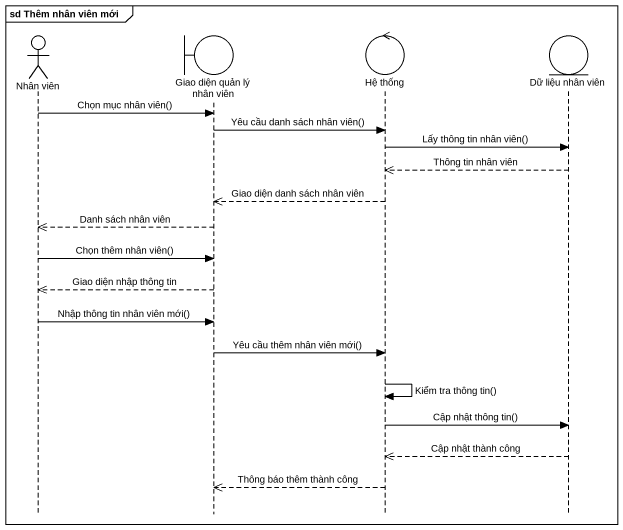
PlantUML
@startuml
mainframe sd Thêm nhân viên mới
hide footbox
actor "Nhân viên" as Nhân_viên
boundary "Giao diện quản lý nhân viên" as Giao_diện_quản_lý_nhân_viên
control "Hệ thống" as Hệ_thống
entity "Dữ liệu nhân viên" as Dữ_liệu_nhân_viên

Nhân_viên -> Giao_diện_quản_lý_nhân_viên : Chọn mục nhân viên()
Giao_diện_quản_lý_nhân_viên -> Hệ_thống : Yêu cầu danh sách nhân viên()
Hệ_thống -> Dữ_liệu_nhân_viên : Lấy thông tin nhân viên()
Dữ_liệu_nhân_viên -->> Hệ_thống : Thông tin nhân viên
Hệ_thống -->> Giao_diện_quản_lý_nhân_viên : Giao diện danh sách nhân viên
Giao_diện_quản_lý_nhân_viên -->> Nhân_viên : Danh sách nhân viên
Nhân_viên -> Giao_diện_quản_lý_nhân_viên : Chọn thêm nhân viên()
Giao_diện_quản_lý_nhân_viên -->> Nhân_viên : Giao diện nhập thông tin
Nhân_viên -> Giao_diện_quản_lý_nhân_viên : Nhập thông tin nhân viên mới()
Giao_diện_quản_lý_nhân_viên -> Hệ_thống : Yêu cầu thêm nhân viên mới()
Hệ_thống -> Hệ_thống : Kiểm tra thông tin()
Hệ_thống -> Dữ_liệu_nhân_viên : Cập nhật thông tin()
Dữ_liệu_nhân_viên -->> Hệ_thống : Cập nhật thành công
Hệ_thống -->> Giao_diện_quản_lý_nhân_viên : Thông báo thêm thành công
@enduml
